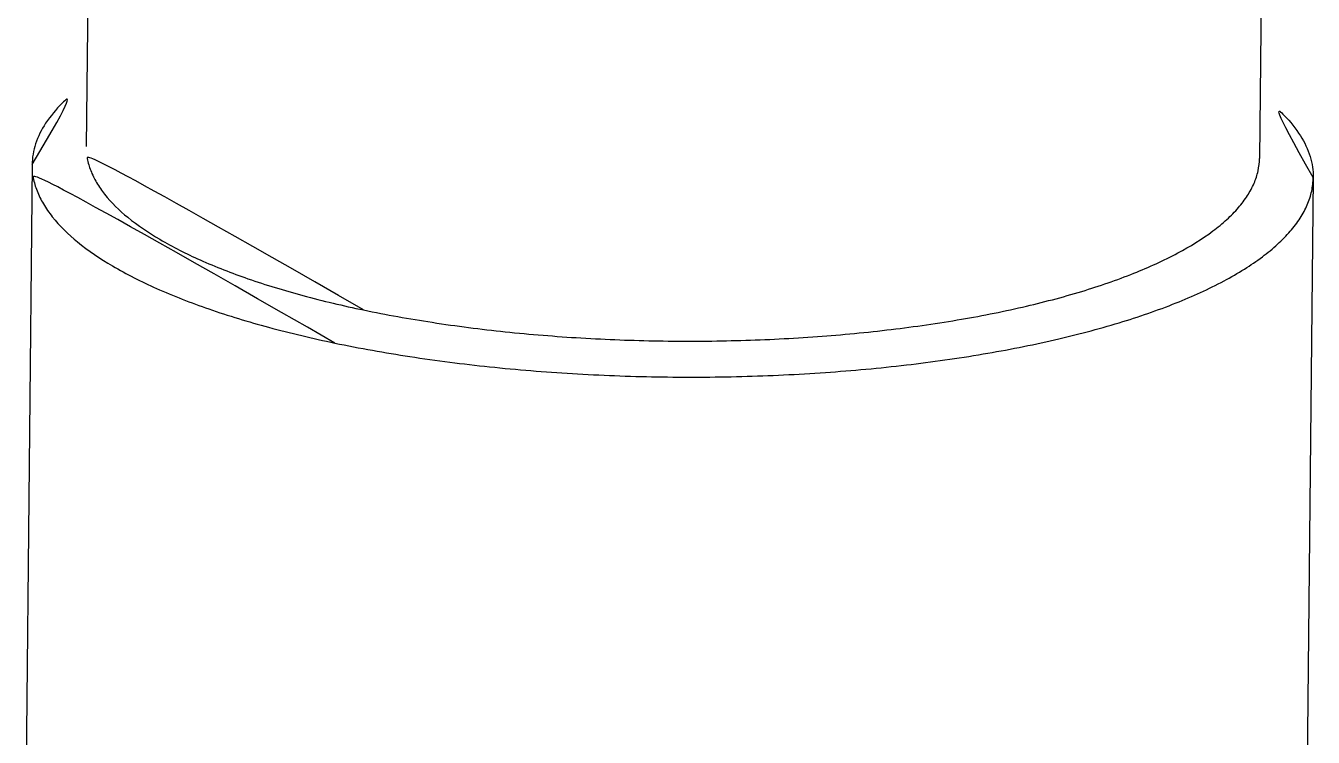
# Model space of a CAD drawing. Extents: x 16296660632 to 16296672714, y -37409619871 to -37409617455.
# Drawn here: x 16296672449.68 to 16296672497.41, y -37409617761.27 to -37409617734.9 of the extents above; entities that cross this region are included whole.
import ezdxf

# ---------------------------------------------------------------- set-up
doc = ezdxf.new("R2010")
doc.units = 0
doc.header["$LTSCALE"] = 10
doc.header["$MEASUREMENT"] = 0
doc.layers.add('02___PRT_ALL_AXES', color=7, linetype='CONTINUOUS')

msp = doc.modelspace()

# ---------------------------------------------------------------- linework, layer by layer
at = {"layer": '02___PRT_ALL_AXES', "color": 7, "linetype": 'Continuous'}
for p, q in [((16296672452.06488, -37409617724.588127), (16296672451.91678, -37409617739.37896)), ((16296672495.562651, -37409617725.028603), (16296672495.4146, -37409617739.814499)), ((16296672449.909981, -37409617740.048218), (16296672449.67511, -37409617763.505013)), ((16296672497.4076, -37409617740.523804), (16296672497.17272, -37409617763.980614))]:
    msp.add_line(p, q, dxfattribs=at)
for points, knots in [([(16296672449.90999, -37409617740.048218), (16296672449.911301, -37409617739.9188), (16296672449.9349, -37409617739.656898), (16296672450.06743, -37409617739.127022), (16296672450.4049, -37409617738.462227), (16296672451.03812, -37409617737.715637), (16296672451.57151, -37409617737.272476), (16296672451.86957, -37409617737.054176)], [0, 0, 0, 0, 0.104823707, 0.211944905, 0.440849709, 0.700773366, 1, 1, 1, 1]), ([(16296672497.407579, -37409617740.523804), (16296672497.40889, -37409617740.394127), (16296672497.39049, -37409617740.131203), (16296672497.26791, -37409617739.597633), (16296672496.942511, -37409617738.924667), (16296672496.321581, -37409617738.164177), (16296672495.795139, -37409617737.709579), (16296672495.50032, -37409617737.485008)], [0, 0, 0, 0, 0.104761824, 0.211833557, 0.440677222, 0.700649674, 1, 1, 1, 1]), ([(16296672462.200859, -37409617745.433884), (16296672461.44474, -37409617745.276337), (16296672460.00235, -37409617744.936546), (16296672457.97422, -37409617744.32299), (16296672456.196711, -37409617743.635063), (16296672454.69632, -37409617742.883507), (16296672453.494659, -37409617742.079308), (16296672452.722679, -37409617741.339737), (16296672452.294781, -37409617740.728127), (16296672452.0746, -37409617740.282516), (16296672451.94289, -37409617739.832092), (16296672451.915279, -37409617739.527931), (16296672451.91679, -37409617739.37896)], [0, 0, 0, 0, 0.183774419, 0.352374623, 0.503791897, 0.636776098, 0.750836498, 0.846815163, 0.888935837, 0.927889029, 0.964550793, 1, 1, 1, 1]), ([(16296672462.200859, -37409617745.433884), (16296672463.04484, -37409617745.609734), (16296672464.78879, -37409617745.920647), (16296672467.47871, -37409617746.263763), (16296672470.276951, -37409617746.491653), (16296672473.134291, -37409617746.600403), (16296672476.00098, -37409617746.587914), (16296672478.82679, -37409617746.454483), (16296672481.562361, -37409617746.20256), (16296672484.159969, -37409617745.836693), (16296672486.57453, -37409617745.36351), (16296672488.76433, -37409617744.791603), (16296672490.69253, -37409617744.131081), (16296672492.32675, -37409617743.393517), (16296672493.47002, -37409617742.696083), (16296672494.199409, -37409617742.100571), (16296672494.63282, -37409617741.661652), (16296672494.974939, -37409617741.212158), (16296672495.22373, -37409617740.753227), (16296672495.37645, -37409617740.286598), (16296672495.413019, -37409617739.969757), (16296672495.414591, -37409617739.814499)], [0, 0, 0, 0, 0.072754791, 0.149411558, 0.22876718, 0.309605978, 0.390648743, 0.470620898, 0.548270766, 0.622402432, 0.691907527, 0.755800351, 0.813262219, 0.863704558, 0.906867298, 0.925791197, 0.943048325, 0.958804703, 0.973307747, 0.986896243, 1, 1, 1, 1]), ([(16296672461.139721, -37409617746.659927), (16296672460.314079, -37409617746.487907), (16296672458.73904, -37409617746.116859), (16296672456.524429, -37409617745.446877), (16296672454.583469, -37409617744.695686), (16296672452.94511, -37409617743.875038), (16296672451.632959, -37409617742.996887), (16296672450.789989, -37409617742.189301), (16296672450.322729, -37409617741.521469), (16296672450.08231, -37409617741.034866), (16296672449.93848, -37409617740.543007), (16296672449.90834, -37409617740.210892), (16296672449.90999, -37409617740.048218)], [0, 0, 0, 0, 0.183774419, 0.352374623, 0.503791897, 0.636776098, 0.750836498, 0.846815163, 0.888935837, 0.927889029, 0.964550793, 1, 1, 1, 1]), ([(16296672461.139721, -37409617746.659927), (16296672462.0613, -37409617746.851959), (16296672463.96562, -37409617747.191452), (16296672466.902889, -37409617747.566116), (16296672469.95845, -37409617747.814957), (16296672473.078529, -37409617747.933693), (16296672476.20882, -37409617747.920067), (16296672479.29447, -37409617747.774384), (16296672482.28159, -37409617747.49929), (16296672485.118071, -37409617747.099747), (16296672487.75461, -37409617746.583076), (16296672490.145929, -37409617745.958572), (16296672492.250959, -37409617745.23735), (16296672493.792681, -37409617744.541977), (16296672494.84411, -37409617743.938171), (16296672495.509871, -37409617743.486298), (16296672496.08065, -37409617743.020073), (16296672496.55394, -37409617742.540817), (16296672496.927509, -37409617742.049988), (16296672497.199181, -37409617741.548866), (16296672497.36594, -37409617741.039307), (16296672497.40587, -37409617740.693352), (16296672497.407579, -37409617740.523804)], [0, 0, 0, 0, 0.072752558, 0.14940697, 0.228760156, 0.309596472, 0.390636749, 0.470606448, 0.548253932, 0.622383322, 0.691886284, 0.755777145, 0.813237249, 0.863678039, 0.886182284, 0.906870157, 0.925793476, 0.943050074, 0.958805968, 0.973308567, 0.986896645, 1, 1, 1, 1])]:
    msp.add_open_spline(points, degree=3, knots=knots, dxfattribs=at)

doc.saveas('drawing.dxf')
